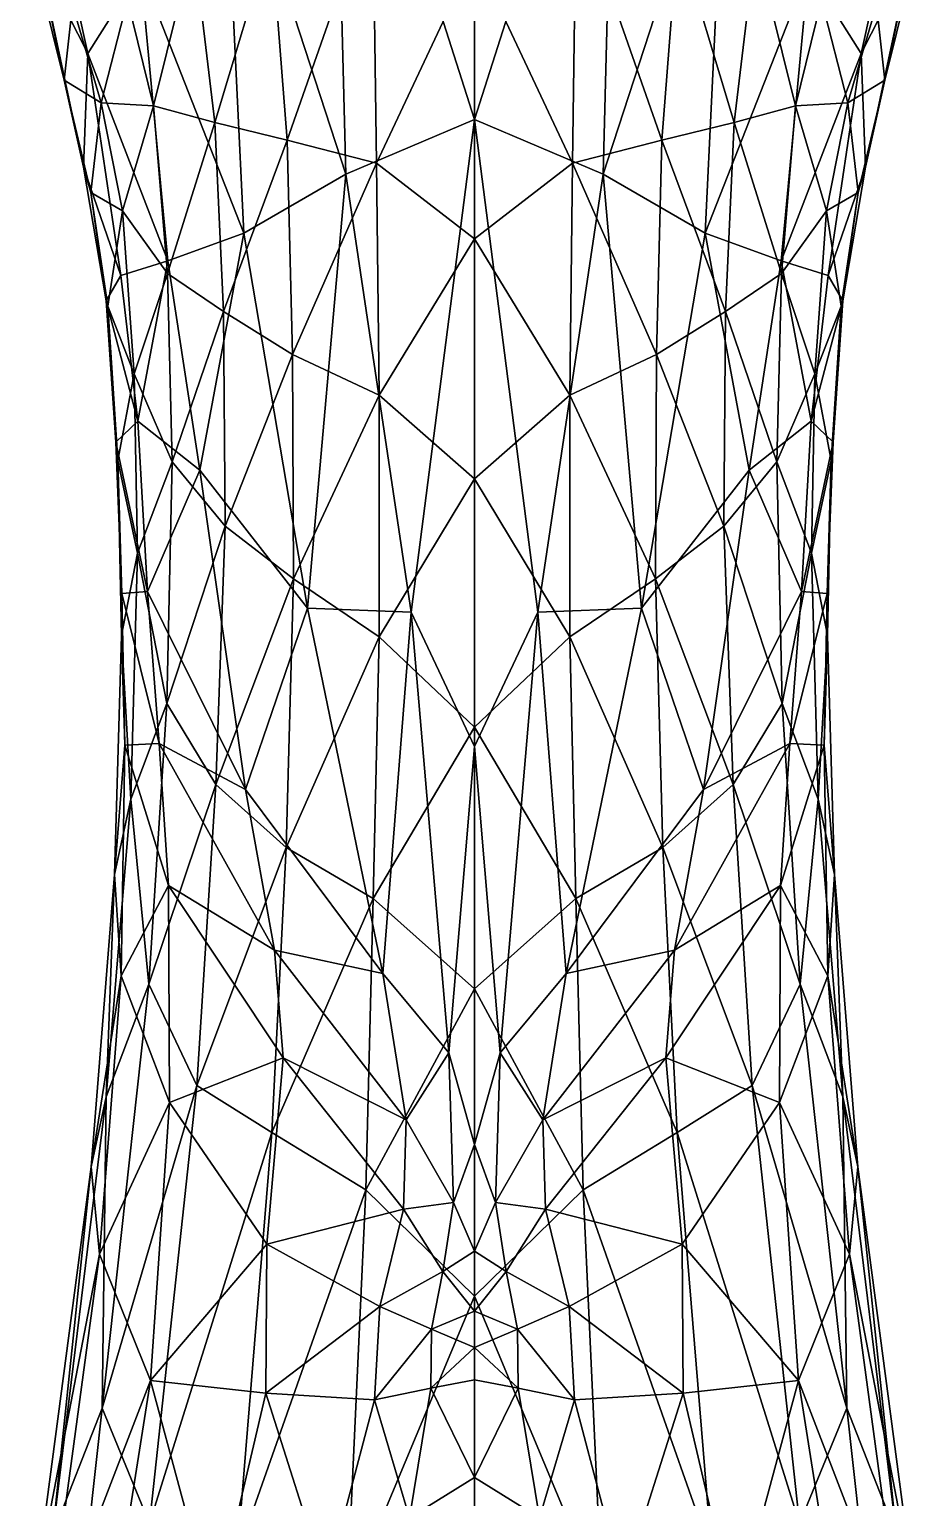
# Model space of a CAD drawing. Extents: x -4.7 to 4.7, y -9.2 to 22.6.
# Drawn here: x -1.041 to 1.041, y 14.693 to 18.127 of the extents above; entities that cross this region are included whole.
import ezdxf

# ---------------------------------------------------------------- set-up
doc = ezdxf.new("R2010")
doc.units = 0
doc.layers.add('BL_WHALE$LWO', color=1, linetype='CONTINUOUS')

msp = doc.modelspace()

# ---------------------------------------------------------------- linework, layer by layer
at = {"layer": 'BL_WHALE$LWO'}
for points in [[(0, 17.9164, 1.19872), (0, 19.4405, 0.979404), (-0.330622, 18.952, 1.05887)], [(0, 19.4405, 0.979404), (0, 17.9164, 1.19872), (0.330622, 18.952, 1.05887)], [(-0.588504, 18.6712, 0.983008), (-0.30059, 17.7889, 1.18378), (-0.330622, 18.952, 1.05887)], [(0, 17.9164, 1.19872), (-0.330622, 18.952, 1.05887), (-0.30059, 17.7889, 1.18378)], [(0.330622, 18.952, 1.05887), (0, 17.9164, 1.19872), (0.30059, 17.7889, 1.18378)], [(0.30059, 17.7889, 1.18378), (0.588504, 18.6712, 0.983008), (0.330622, 18.952, 1.05887)], [(-1.03729, 18.6734, 0.659457), (-0.904343, 18.071, 0.676512), (-0.781017, 18.2667, 0.817316)], [(-1.03729, 18.6734, 0.659457), (-1.01977, 18.2983, 0.5203), (-0.904343, 18.071, 0.676512)], [(-0.539169, 17.6507, 1.05623), (-0.588504, 18.6712, 0.983008), (-0.781017, 18.2667, 0.817316)], [(-0.539169, 17.6507, 1.05623), (-0.30059, 17.7889, 1.18378), (-0.588504, 18.6712, 0.983008)], [(0.30059, 17.7889, 1.18378), (0.539169, 17.6507, 1.05623), (0.588504, 18.6712, 0.983008)], [(0.588504, 18.6712, 0.983008), (0.539169, 17.6507, 1.05623), (0.781017, 18.2667, 0.817316)], [(0.904343, 18.071, 0.676512), (1.03729, 18.6734, 0.659457), (0.781017, 18.2667, 0.817316)], [(1.01977, 18.2983, 0.5203), (1.03729, 18.6734, 0.659457), (0.904343, 18.071, 0.676512)], [(-0.43784, 17.8684, -0.174531), (-0.47583, 18.3482, -0.085049), (-0.237972, 18.4403, -0.187832)], [(-0.43784, 17.8684, -0.174531), (-0.237972, 18.4403, -0.187832), (-0.228971, 17.8139, -0.337282)], [(-0.237972, 18.4403, -0.187832), (0, 18.3026, -0.275247), (-0.228971, 17.8139, -0.337282)], [(0, 18.3026, -0.275247), (0.237972, 18.4403, -0.187832), (0.228971, 17.8139, -0.337282)], [(0.237972, 18.4403, -0.187832), (0.43784, 17.8684, -0.174531), (0.228971, 17.8139, -0.337282)], [(0.47583, 18.3482, -0.085049), (0.43784, 17.8684, -0.174531), (0.237972, 18.4403, -0.187832)], [(-0.657093, 18.326, 0.006804), (-0.47583, 18.3482, -0.085049), (-0.607354, 17.9092, -0.031864)], [(-0.43784, 17.8684, -0.174531), (-0.607354, 17.9092, -0.031864), (-0.47583, 18.3482, -0.085049)], [(0.607354, 17.9092, -0.031864), (0.43784, 17.8684, -0.174531), (0.47583, 18.3482, -0.085049)], [(0.47583, 18.3482, -0.085049), (0.657093, 18.326, 0.006804), (0.607354, 17.9092, -0.031864)], [(-0.959867, 18.0086, 0.371652), (-1.04104, 18.336, 0.3808), (-0.94007, 18.1835, 0.237832)], [(-0.959867, 18.0086, 0.371652), (-1.01977, 18.2983, 0.5203), (-1.04104, 18.336, 0.3808)], [(-0.750991, 17.9487, 0.110618), (-0.811197, 18.1958, 0.120069), (-0.657093, 18.326, 0.006804)], [(-0.750991, 17.9487, 0.110618), (-0.657093, 18.326, 0.006804), (-0.607354, 17.9092, -0.031864)], [(0.657093, 18.326, 0.006804), (0.750991, 17.9487, 0.110618), (0.607354, 17.9092, -0.031864)], [(0.811197, 18.1958, 0.120069), (0.750991, 17.9487, 0.110618), (0.657093, 18.326, 0.006804)], [(1.04104, 18.336, 0.3808), (0.959867, 18.0086, 0.371652), (0.94007, 18.1835, 0.237832)], [(1.01977, 18.2983, 0.5203), (0.959867, 18.0086, 0.371652), (1.04104, 18.336, 0.3808)], [(-0.959867, 18.0086, 0.371652), (-0.914403, 17.8047, 0.520667), (-1.01977, 18.2983, 0.5203)], [(-0.914403, 17.8047, 0.520667), (-0.904343, 18.071, 0.676512), (-1.01977, 18.2983, 0.5203)], [(0, 17.6375, -0.416685), (-0.228971, 17.8139, -0.337282), (0, 18.3026, -0.275247)], [(0.228971, 17.8139, -0.337282), (0, 17.6375, -0.416685), (0, 18.3026, -0.275247)], [(0.904343, 18.071, 0.676512), (0.914403, 17.8047, 0.520667), (1.01977, 18.2983, 0.5203)], [(0.914403, 17.8047, 0.520667), (0.959867, 18.0086, 0.371652), (1.01977, 18.2983, 0.5203)], [(-0.904343, 18.071, 0.676512), (-0.717069, 17.5861, 0.924314), (-0.781017, 18.2667, 0.817316)], [(-0.539169, 17.6507, 1.05623), (-0.781017, 18.2667, 0.817316), (-0.717069, 17.5861, 0.924314)], [(0.781017, 18.2667, 0.817316), (0.539169, 17.6507, 1.05623), (0.717069, 17.5861, 0.924314)], [(0.717069, 17.5861, 0.924314), (0.904343, 18.071, 0.676512), (0.781017, 18.2667, 0.817316)], [(-0.959867, 18.0086, 0.371652), (-0.94007, 18.1835, 0.237832), (-0.872896, 17.9552, 0.235245)], [(-0.94007, 18.1835, 0.237832), (-0.811197, 18.1958, 0.120069), (-0.872896, 17.9552, 0.235245)], [(-0.750991, 17.9487, 0.110618), (-0.872896, 17.9552, 0.235245), (-0.811197, 18.1958, 0.120069)], [(0.872896, 17.9552, 0.235245), (0.750991, 17.9487, 0.110618), (0.811197, 18.1958, 0.120069)], [(0.811197, 18.1958, 0.120069), (0.94007, 18.1835, 0.237832), (0.872896, 17.9552, 0.235245)], [(0.94007, 18.1835, 0.237832), (0.959867, 18.0086, 0.371652), (0.872896, 17.9552, 0.235245)], [(-0.827148, 17.5518, 0.762111), (-0.904343, 18.071, 0.676512), (-0.914403, 17.8047, 0.520667)], [(-0.827148, 17.5518, 0.762111), (-0.717069, 17.5861, 0.924314), (-0.904343, 18.071, 0.676512)], [(0.717069, 17.5861, 0.924314), (0.827148, 17.5518, 0.762111), (0.904343, 18.071, 0.676512)], [(0.904343, 18.071, 0.676512), (0.827148, 17.5518, 0.762111), (0.914403, 17.8047, 0.520667)], [(-0.959867, 18.0086, 0.371652), (-0.872896, 17.9552, 0.235245), (-0.897153, 17.7454, 0.365385)], [(-0.959867, 18.0086, 0.371652), (-0.897153, 17.7454, 0.365385), (-0.914403, 17.8047, 0.520667)], [(0.872896, 17.9552, 0.235245), (0.959867, 18.0086, 0.371652), (0.897153, 17.7454, 0.365385)], [(0.897153, 17.7454, 0.365385), (0.959867, 18.0086, 0.371652), (0.914403, 17.8047, 0.520667)], [(-0.823338, 17.7031, 0.227455), (-0.897153, 17.7454, 0.365385), (-0.872896, 17.9552, 0.235245)], [(-0.750991, 17.9487, 0.110618), (-0.823338, 17.7031, 0.227455), (-0.872896, 17.9552, 0.235245)], [(-0.750991, 17.9487, 0.110618), (-0.717828, 17.5564, 0.087462), (-0.823338, 17.7031, 0.227455)], [(-0.750991, 17.9487, 0.110618), (-0.607354, 17.9092, -0.031864), (-0.717828, 17.5564, 0.087462)], [(0.607354, 17.9092, -0.031864), (0.750991, 17.9487, 0.110618), (0.717828, 17.5564, 0.087462)], [(0.717828, 17.5564, 0.087462), (0.750991, 17.9487, 0.110618), (0.823338, 17.7031, 0.227455)], [(0.823338, 17.7031, 0.227455), (0.750991, 17.9487, 0.110618), (0.872896, 17.9552, 0.235245)], [(0.897153, 17.7454, 0.365385), (0.823338, 17.7031, 0.227455), (0.872896, 17.9552, 0.235245)], [(-0.717828, 17.5564, 0.087462), (-0.607354, 17.9092, -0.031864), (-0.587149, 17.467, -0.082119)], [(-0.43784, 17.8684, -0.174531), (-0.587149, 17.467, -0.082119), (-0.607354, 17.9092, -0.031864)], [(0, 17.9164, 1.19872), (-0.30059, 17.7889, 1.18378), (-0.148221, 16.764, 1.25595)], [(0, 17.9164, 1.19872), (-0.148221, 16.764, 1.25595), (0, 16.4502, 1.30106)], [(0.30059, 17.7889, 1.18378), (0, 17.9164, 1.19872), (0.148221, 16.764, 1.25595)], [(0.148221, 16.764, 1.25595), (0, 17.9164, 1.19872), (0, 16.4502, 1.30106)], [(0.587149, 17.467, -0.082119), (0.43784, 17.8684, -0.174531), (0.607354, 17.9092, -0.031864)], [(0.607354, 17.9092, -0.031864), (0.717828, 17.5564, 0.087462), (0.587149, 17.467, -0.082119)], [(-0.43784, 17.8684, -0.174531), (-0.425737, 17.3667, -0.25528), (-0.587149, 17.467, -0.082119)], [(-0.43784, 17.8684, -0.174531), (-0.228971, 17.8139, -0.337282), (-0.425737, 17.3667, -0.25528)], [(0.228971, 17.8139, -0.337282), (0.43784, 17.8684, -0.174531), (0.425737, 17.3667, -0.25528)], [(0.425737, 17.3667, -0.25528), (0.43784, 17.8684, -0.174531), (0.587149, 17.467, -0.082119)], [(-0.827148, 17.5518, 0.762111), (-0.914403, 17.8047, 0.520667), (-0.861435, 17.4921, 0.530389)], [(-0.914403, 17.8047, 0.520667), (-0.897153, 17.7454, 0.365385), (-0.861435, 17.4921, 0.530389)], [(-0.425737, 17.3667, -0.25528), (-0.228971, 17.8139, -0.337282), (-0.223202, 17.2717, -0.425391)], [(0, 17.6375, -0.416685), (-0.223202, 17.2717, -0.425391), (-0.228971, 17.8139, -0.337282)], [(0.223202, 17.2717, -0.425391), (0, 17.6375, -0.416685), (0.228971, 17.8139, -0.337282)], [(0.228971, 17.8139, -0.337282), (0.425737, 17.3667, -0.25528), (0.223202, 17.2717, -0.425391)], [(0.914403, 17.8047, 0.520667), (0.827148, 17.5518, 0.762111), (0.861435, 17.4921, 0.530389)], [(0.897153, 17.7454, 0.365385), (0.914403, 17.8047, 0.520667), (0.861435, 17.4921, 0.530389)], [(-0.539169, 17.6507, 1.05623), (-0.390278, 16.7738, 1.15637), (-0.30059, 17.7889, 1.18378)], [(-0.30059, 17.7889, 1.18378), (-0.390278, 16.7738, 1.15637), (-0.148221, 16.764, 1.25595)], [(0.390278, 16.7738, 1.15637), (0.30059, 17.7889, 1.18378), (0.148221, 16.764, 1.25595)], [(0.390278, 16.7738, 1.15637), (0.539169, 17.6507, 1.05623), (0.30059, 17.7889, 1.18378)], [(-0.857587, 17.4797, 0.355529), (-0.897153, 17.7454, 0.365385), (-0.823338, 17.7031, 0.227455)], [(-0.857587, 17.4797, 0.355529), (-0.861435, 17.4921, 0.530389), (-0.897153, 17.7454, 0.365385)], [(0.897153, 17.7454, 0.365385), (0.857587, 17.4797, 0.355529), (0.823338, 17.7031, 0.227455)], [(0.861435, 17.4921, 0.530389), (0.857587, 17.4797, 0.355529), (0.897153, 17.7454, 0.365385)], [(-0.857587, 17.4797, 0.355529), (-0.823338, 17.7031, 0.227455), (-0.796106, 17.3213, 0.206038)], [(-0.823338, 17.7031, 0.227455), (-0.717828, 17.5564, 0.087462), (-0.796106, 17.3213, 0.206038)], [(0.717828, 17.5564, 0.087462), (0.823338, 17.7031, 0.227455), (0.796106, 17.3213, 0.206038)], [(0.823338, 17.7031, 0.227455), (0.857587, 17.4797, 0.355529), (0.796106, 17.3213, 0.206038)], [(-0.539169, 17.6507, 1.05623), (-0.717069, 17.5861, 0.924314), (-0.642388, 17.0961, 0.992457)], [(-0.539169, 17.6507, 1.05623), (-0.642388, 17.0961, 0.992457), (-0.390278, 16.7738, 1.15637)], [(0, 17.6375, -0.416685), (0, 17.0763, -0.49677), (-0.223202, 17.2717, -0.425391)], [(0, 17.0763, -0.49677), (0, 17.6375, -0.416685), (0.223202, 17.2717, -0.425391)], [(0.642388, 17.0961, 0.992457), (0.539169, 17.6507, 1.05623), (0.390278, 16.7738, 1.15637)], [(0.717069, 17.5861, 0.924314), (0.539169, 17.6507, 1.05623), (0.642388, 17.0961, 0.992457)], [(-0.827148, 17.5518, 0.762111), (-0.787332, 17.211, 0.799516), (-0.717069, 17.5861, 0.924314)], [(-0.717069, 17.5861, 0.924314), (-0.787332, 17.211, 0.799516), (-0.642388, 17.0961, 0.992457)], [(0.787332, 17.211, 0.799516), (0.717069, 17.5861, 0.924314), (0.642388, 17.0961, 0.992457)], [(0.787332, 17.211, 0.799516), (0.827148, 17.5518, 0.762111), (0.717069, 17.5861, 0.924314)], [(-0.827148, 17.5518, 0.762111), (-0.861435, 17.4921, 0.530389), (-0.787332, 17.211, 0.799516)], [(-0.707205, 17.1155, 0.045428), (-0.796106, 17.3213, 0.206038), (-0.717828, 17.5564, 0.087462)], [(-0.707205, 17.1155, 0.045428), (-0.717828, 17.5564, 0.087462), (-0.587149, 17.467, -0.082119)], [(0.717828, 17.5564, 0.087462), (0.707205, 17.1155, 0.045428), (0.587149, 17.467, -0.082119)], [(0.796106, 17.3213, 0.206038), (0.707205, 17.1155, 0.045428), (0.717828, 17.5564, 0.087462)], [(0.861435, 17.4921, 0.530389), (0.827148, 17.5518, 0.762111), (0.787332, 17.211, 0.799516)], [(-0.857587, 17.4797, 0.355529), (-0.839146, 17.1615, 0.520918), (-0.861435, 17.4921, 0.530389)], [(-0.839146, 17.1615, 0.520918), (-0.787332, 17.211, 0.799516), (-0.861435, 17.4921, 0.530389)], [(0.787332, 17.211, 0.799516), (0.839146, 17.1615, 0.520918), (0.861435, 17.4921, 0.530389)], [(0.839146, 17.1615, 0.520918), (0.857587, 17.4797, 0.355529), (0.861435, 17.4921, 0.530389)], [(-0.857587, 17.4797, 0.355529), (-0.796106, 17.3213, 0.206038), (-0.834178, 17.1185, 0.342975)], [(-0.857587, 17.4797, 0.355529), (-0.834178, 17.1185, 0.342975), (-0.839146, 17.1615, 0.520918)], [(-0.707205, 17.1155, 0.045428), (-0.587149, 17.467, -0.082119), (-0.583355, 16.965, -0.146318)], [(-0.587149, 17.467, -0.082119), (-0.425737, 17.3667, -0.25528), (-0.583355, 16.965, -0.146318)], [(0.425737, 17.3667, -0.25528), (0.587149, 17.467, -0.082119), (0.583355, 16.965, -0.146318)], [(0.587149, 17.467, -0.082119), (0.707205, 17.1155, 0.045428), (0.583355, 16.965, -0.146318)], [(0.796106, 17.3213, 0.206038), (0.857587, 17.4797, 0.355529), (0.834178, 17.1185, 0.342975)], [(0.834178, 17.1185, 0.342975), (0.857587, 17.4797, 0.355529), (0.839146, 17.1615, 0.520918)], [(-0.423415, 16.8418, -0.333612), (-0.583355, 16.965, -0.146318), (-0.425737, 17.3667, -0.25528)], [(-0.423415, 16.8418, -0.333612), (-0.425737, 17.3667, -0.25528), (-0.223202, 17.2717, -0.425391)], [(0.425737, 17.3667, -0.25528), (0.423415, 16.8418, -0.333612), (0.223202, 17.2717, -0.425391)], [(0.583355, 16.965, -0.146318), (0.423415, 16.8418, -0.333612), (0.425737, 17.3667, -0.25528)], [(-0.787857, 16.9021, 0.18), (-0.834178, 17.1185, 0.342975), (-0.796106, 17.3213, 0.206038)], [(-0.707205, 17.1155, 0.045428), (-0.787857, 16.9021, 0.18), (-0.796106, 17.3213, 0.206038)], [(0.787857, 16.9021, 0.18), (0.707205, 17.1155, 0.045428), (0.796106, 17.3213, 0.206038)], [(0.834178, 17.1185, 0.342975), (0.787857, 16.9021, 0.18), (0.796106, 17.3213, 0.206038)], [(-0.423415, 16.8418, -0.333612), (-0.223202, 17.2717, -0.425391), (-0.222939, 16.7067, -0.494346)], [(-0.223202, 17.2717, -0.425391), (0, 17.0763, -0.49677), (-0.222939, 16.7067, -0.494346)], [(0, 17.0763, -0.49677), (0.223202, 17.2717, -0.425391), (0.222939, 16.7067, -0.494346)], [(0.223202, 17.2717, -0.425391), (0.423415, 16.8418, -0.333612), (0.222939, 16.7067, -0.494346)], [(-0.765142, 16.8122, 0.810063), (-0.787332, 17.211, 0.799516), (-0.839146, 17.1615, 0.520918)], [(-0.765142, 16.8122, 0.810063), (-0.642388, 17.0961, 0.992457), (-0.787332, 17.211, 0.799516)], [(0.642388, 17.0961, 0.992457), (0.765142, 16.8122, 0.810063), (0.787332, 17.211, 0.799516)], [(0.787332, 17.211, 0.799516), (0.765142, 16.8122, 0.810063), (0.839146, 17.1615, 0.520918)], [(-0.765142, 16.8122, 0.810063), (-0.839146, 17.1615, 0.520918), (-0.824933, 16.8079, 0.515554)], [(-0.839146, 17.1615, 0.520918), (-0.834178, 17.1185, 0.342975), (-0.824933, 16.8079, 0.515554)], [(0.839146, 17.1615, 0.520918), (0.765142, 16.8122, 0.810063), (0.824933, 16.8079, 0.515554)], [(0.834178, 17.1185, 0.342975), (0.839146, 17.1615, 0.520918), (0.824933, 16.8079, 0.515554)], [(-0.825621, 16.7094, 0.327211), (-0.834178, 17.1185, 0.342975), (-0.787857, 16.9021, 0.18)], [(-0.825621, 16.7094, 0.327211), (-0.824933, 16.8079, 0.515554), (-0.834178, 17.1185, 0.342975)], [(-0.707205, 17.1155, 0.045428), (-0.719548, 16.5503, -0.01294), (-0.787857, 16.9021, 0.18)], [(-0.707205, 17.1155, 0.045428), (-0.583355, 16.965, -0.146318), (-0.719548, 16.5503, -0.01294)], [(0.583355, 16.965, -0.146318), (0.707205, 17.1155, 0.045428), (0.719548, 16.5503, -0.01294)], [(0.719548, 16.5503, -0.01294), (0.707205, 17.1155, 0.045428), (0.787857, 16.9021, 0.18)], [(0.834178, 17.1185, 0.342975), (0.825621, 16.7094, 0.327211), (0.787857, 16.9021, 0.18)], [(0.824933, 16.8079, 0.515554), (0.825621, 16.7094, 0.327211), (0.834178, 17.1185, 0.342975)], [(-0.765142, 16.8122, 0.810063), (-0.535381, 16.3492, 1.07531), (-0.642388, 17.0961, 0.992457)], [(-0.642388, 17.0961, 0.992457), (-0.535381, 16.3492, 1.07531), (-0.390278, 16.7738, 1.15637)], [(0, 16.4952, -0.558256), (-0.222939, 16.7067, -0.494346), (0, 17.0763, -0.49677)], [(0.222939, 16.7067, -0.494346), (0, 16.4952, -0.558256), (0, 17.0763, -0.49677)], [(0.535381, 16.3492, 1.07531), (0.642388, 17.0961, 0.992457), (0.390278, 16.7738, 1.15637)], [(0.535381, 16.3492, 1.07531), (0.765142, 16.8122, 0.810063), (0.642388, 17.0961, 0.992457)], [(-0.719548, 16.5503, -0.01294), (-0.583355, 16.965, -0.146318), (-0.605206, 16.3609, -0.224582)], [(-0.423415, 16.8418, -0.333612), (-0.605206, 16.3609, -0.224582), (-0.583355, 16.965, -0.146318)], [(0.605206, 16.3609, -0.224582), (0.423415, 16.8418, -0.333612), (0.583355, 16.965, -0.146318)], [(0.583355, 16.965, -0.146318), (0.719548, 16.5503, -0.01294), (0.605206, 16.3609, -0.224582)], [(-0.825621, 16.7094, 0.327211), (-0.787857, 16.9021, 0.18), (-0.803471, 16.3264, 0.135712)], [(-0.787857, 16.9021, 0.18), (-0.719548, 16.5503, -0.01294), (-0.803471, 16.3264, 0.135712)], [(0.719548, 16.5503, -0.01294), (0.787857, 16.9021, 0.18), (0.803471, 16.3264, 0.135712)], [(0.787857, 16.9021, 0.18), (0.825621, 16.7094, 0.327211), (0.803471, 16.3264, 0.135712)], [(-0.423415, 16.8418, -0.333612), (-0.440511, 16.2133, -0.424329), (-0.605206, 16.3609, -0.224582)], [(-0.423415, 16.8418, -0.333612), (-0.222939, 16.7067, -0.494346), (-0.440511, 16.2133, -0.424329)], [(0.222939, 16.7067, -0.494346), (0.423415, 16.8418, -0.333612), (0.440511, 16.2133, -0.424329)], [(0.440511, 16.2133, -0.424329), (0.423415, 16.8418, -0.333612), (0.605206, 16.3609, -0.224582)], [(-0.825621, 16.7094, 0.327211), (-0.818, 16.4533, 0.520566), (-0.824933, 16.8079, 0.515554)], [(-0.765142, 16.8122, 0.810063), (-0.824933, 16.8079, 0.515554), (-0.737206, 16.4565, 0.840213)], [(-0.818, 16.4533, 0.520566), (-0.737206, 16.4565, 0.840213), (-0.824933, 16.8079, 0.515554)], [(-0.765142, 16.8122, 0.810063), (-0.737206, 16.4565, 0.840213), (-0.535381, 16.3492, 1.07531)], [(0.737206, 16.4565, 0.840213), (0.765142, 16.8122, 0.810063), (0.535381, 16.3492, 1.07531)], [(0.824933, 16.8079, 0.515554), (0.765142, 16.8122, 0.810063), (0.737206, 16.4565, 0.840213)], [(0.737206, 16.4565, 0.840213), (0.818, 16.4533, 0.520566), (0.824933, 16.8079, 0.515554)], [(0.818, 16.4533, 0.520566), (0.825621, 16.7094, 0.327211), (0.824933, 16.8079, 0.515554)], [(-0.214065, 15.9192, 1.2897), (-0.390278, 16.7738, 1.15637), (-0.535381, 16.3492, 1.07531)], [(-0.214065, 15.9192, 1.2897), (-0.148221, 16.764, 1.25595), (-0.390278, 16.7738, 1.15637)], [(-0.214065, 15.9192, 1.2897), (-0.059873, 15.7336, 1.40568), (-0.148221, 16.764, 1.25595)], [(-0.148221, 16.764, 1.25595), (-0.059873, 15.7336, 1.40568), (0, 16.4502, 1.30106)], [(0.059873, 15.7336, 1.40568), (0.148221, 16.764, 1.25595), (0, 16.4502, 1.30106)], [(0.059873, 15.7336, 1.40568), (0.214065, 15.9192, 1.2897), (0.148221, 16.764, 1.25595)], [(0.148221, 16.764, 1.25595), (0.214065, 15.9192, 1.2897), (0.390278, 16.7738, 1.15637)], [(0.390278, 16.7738, 1.15637), (0.214065, 15.9192, 1.2897), (0.535381, 16.3492, 1.07531)], [(-0.825621, 16.7094, 0.327211), (-0.803471, 16.3264, 0.135712), (-0.841592, 16.1507, 0.302799)], [(-0.825621, 16.7094, 0.327211), (-0.841592, 16.1507, 0.302799), (-0.818, 16.4533, 0.520566)], [(-0.440511, 16.2133, -0.424329), (-0.222939, 16.7067, -0.494346), (-0.236729, 16.0947, -0.565138)], [(0, 16.4952, -0.558256), (-0.236729, 16.0947, -0.565138), (-0.222939, 16.7067, -0.494346)], [(0.236729, 16.0947, -0.565138), (0, 16.4952, -0.558256), (0.222939, 16.7067, -0.494346)], [(0.222939, 16.7067, -0.494346), (0.440511, 16.2133, -0.424329), (0.236729, 16.0947, -0.565138)], [(0.803471, 16.3264, 0.135712), (0.825621, 16.7094, 0.327211), (0.841592, 16.1507, 0.302799)], [(0.841592, 16.1507, 0.302799), (0.825621, 16.7094, 0.327211), (0.818, 16.4533, 0.520566)], [(-0.76173, 15.8937, -0.097393), (-0.803471, 16.3264, 0.135712), (-0.719548, 16.5503, -0.01294)], [(-0.76173, 15.8937, -0.097393), (-0.719548, 16.5503, -0.01294), (-0.605206, 16.3609, -0.224582)], [(0.719548, 16.5503, -0.01294), (0.76173, 15.8937, -0.097393), (0.605206, 16.3609, -0.224582)], [(0.803471, 16.3264, 0.135712), (0.76173, 15.8937, -0.097393), (0.719548, 16.5503, -0.01294)], [(0, 16.4952, -0.558256), (0, 15.8833, -0.634971), (-0.236729, 16.0947, -0.565138)], [(0, 15.8833, -0.634971), (0, 16.4952, -0.558256), (0.236729, 16.0947, -0.565138)], [(-0.818, 16.4533, 0.520566), (-0.841592, 16.1507, 0.302799), (-0.8263, 15.9132, 0.519268)], [(-0.71566, 16.125, 0.876559), (-0.818, 16.4533, 0.520566), (-0.8263, 15.9132, 0.519268)], [(-0.71566, 16.125, 0.876559), (-0.737206, 16.4565, 0.840213), (-0.818, 16.4533, 0.520566)], [(-0.71566, 16.125, 0.876559), (-0.467578, 15.9733, 1.1455), (-0.737206, 16.4565, 0.840213)], [(-0.535381, 16.3492, 1.07531), (-0.737206, 16.4565, 0.840213), (-0.467578, 15.9733, 1.1455)], [(0.467578, 15.9733, 1.1455), (0.71566, 16.125, 0.876559), (0.737206, 16.4565, 0.840213)], [(0.737206, 16.4565, 0.840213), (0.535381, 16.3492, 1.07531), (0.467578, 15.9733, 1.1455)], [(0.737206, 16.4565, 0.840213), (0.71566, 16.125, 0.876559), (0.818, 16.4533, 0.520566)], [(0.818, 16.4533, 0.520566), (0.71566, 16.125, 0.876559), (0.8263, 15.9132, 0.519268)], [(0.841592, 16.1507, 0.302799), (0.818, 16.4533, 0.520566), (0.8263, 15.9132, 0.519268)], [(0, 15.5187, 1.49893), (0, 16.4502, 1.30106), (-0.059873, 15.7336, 1.40568)], [(0, 16.4502, 1.30106), (0, 15.5187, 1.49893), (0.059873, 15.7336, 1.40568)], [(-0.76173, 15.8937, -0.097393), (-0.605206, 16.3609, -0.224582), (-0.649212, 15.6571, -0.350703)], [(-0.605206, 16.3609, -0.224582), (-0.440511, 16.2133, -0.424329), (-0.649212, 15.6571, -0.350703)], [(-0.214065, 15.9192, 1.2897), (-0.535381, 16.3492, 1.07531), (-0.467578, 15.9733, 1.1455)], [(0.535381, 16.3492, 1.07531), (0.214065, 15.9192, 1.2897), (0.467578, 15.9733, 1.1455)], [(0.440511, 16.2133, -0.424329), (0.605206, 16.3609, -0.224582), (0.649212, 15.6571, -0.350703)], [(0.605206, 16.3609, -0.224582), (0.76173, 15.8937, -0.097393), (0.649212, 15.6571, -0.350703)], [(-0.76173, 15.8937, -0.097393), (-0.861315, 15.6303, 0.062785), (-0.803471, 16.3264, 0.135712)], [(-0.861315, 15.6303, 0.062785), (-0.841592, 16.1507, 0.302799), (-0.803471, 16.3264, 0.135712)], [(0.861315, 15.6303, 0.062785), (0.76173, 15.8937, -0.097393), (0.803471, 16.3264, 0.135712)], [(0.841592, 16.1507, 0.302799), (0.861315, 15.6303, 0.062785), (0.803471, 16.3264, 0.135712)], [(-0.473602, 15.547, -0.544949), (-0.649212, 15.6571, -0.350703), (-0.440511, 16.2133, -0.424329)], [(-0.473602, 15.547, -0.544949), (-0.440511, 16.2133, -0.424329), (-0.236729, 16.0947, -0.565138)], [(0.440511, 16.2133, -0.424329), (0.473602, 15.547, -0.544949), (0.236729, 16.0947, -0.565138)], [(0.649212, 15.6571, -0.350703), (0.473602, 15.547, -0.544949), (0.440511, 16.2133, -0.424329)], [(-0.896429, 15.4667, 0.256576), (-0.841592, 16.1507, 0.302799), (-0.861315, 15.6303, 0.062785)], [(-0.896429, 15.4667, 0.256576), (-0.8263, 15.9132, 0.519268), (-0.841592, 16.1507, 0.302799)], [(0.8263, 15.9132, 0.519268), (0.896429, 15.4667, 0.256576), (0.841592, 16.1507, 0.302799)], [(0.841592, 16.1507, 0.302799), (0.896429, 15.4667, 0.256576), (0.861315, 15.6303, 0.062785)], [(-0.71566, 16.125, 0.876559), (-0.8263, 15.9132, 0.519268), (-0.71301, 15.6171, 0.918466)], [(-0.71566, 16.125, 0.876559), (-0.4472, 15.7216, 1.20719), (-0.467578, 15.9733, 1.1455)], [(-0.71566, 16.125, 0.876559), (-0.71301, 15.6171, 0.918466), (-0.4472, 15.7216, 1.20719)], [(0.4472, 15.7216, 1.20719), (0.71566, 16.125, 0.876559), (0.467578, 15.9733, 1.1455)], [(0.71301, 15.6171, 0.918466), (0.71566, 16.125, 0.876559), (0.4472, 15.7216, 1.20719)], [(0.8263, 15.9132, 0.519268), (0.71566, 16.125, 0.876559), (0.71301, 15.6171, 0.918466)], [(-0.473602, 15.547, -0.544949), (-0.236729, 16.0947, -0.565138), (-0.254011, 15.4132, -0.684686)], [(-0.236729, 16.0947, -0.565138), (0, 15.8833, -0.634971), (-0.254011, 15.4132, -0.684686)], [(0, 15.8833, -0.634971), (0.236729, 16.0947, -0.565138), (0.254011, 15.4132, -0.684686)], [(0.236729, 16.0947, -0.565138), (0.473602, 15.547, -0.544949), (0.254011, 15.4132, -0.684686)], [(-0.214065, 15.9192, 1.2897), (-0.467578, 15.9733, 1.1455), (-0.159761, 15.5769, 1.37717)], [(-0.4472, 15.7216, 1.20719), (-0.159761, 15.5769, 1.37717), (-0.467578, 15.9733, 1.1455)], [(0.467578, 15.9733, 1.1455), (0.214065, 15.9192, 1.2897), (0.159761, 15.5769, 1.37717)], [(0.159761, 15.5769, 1.37717), (0.4472, 15.7216, 1.20719), (0.467578, 15.9733, 1.1455)], [(-0.896429, 15.4667, 0.256576), (-0.877092, 15.2628, 0.503364), (-0.8263, 15.9132, 0.519268)], [(-0.877092, 15.2628, 0.503364), (-0.71301, 15.6171, 0.918466), (-0.8263, 15.9132, 0.519268)], [(-0.214065, 15.9192, 1.2897), (-0.159761, 15.5769, 1.37717), (-0.059873, 15.7336, 1.40568)], [(0.159761, 15.5769, 1.37717), (0.214065, 15.9192, 1.2897), (0.059873, 15.7336, 1.40568)], [(0.71301, 15.6171, 0.918466), (0.877092, 15.2628, 0.503364), (0.8263, 15.9132, 0.519268)], [(0.877092, 15.2628, 0.503364), (0.896429, 15.4667, 0.256576), (0.8263, 15.9132, 0.519268)], [(-0.76173, 15.8937, -0.097393), (-0.649212, 15.6571, -0.350703), (-0.870816, 14.9023, -0.296757)], [(-0.76173, 15.8937, -0.097393), (-0.870816, 14.9023, -0.296757), (-0.861315, 15.6303, 0.062785)], [(0, 15.1639, -0.777901), (-0.254011, 15.4132, -0.684686), (0, 15.8833, -0.634971)], [(0.254011, 15.4132, -0.684686), (0, 15.1639, -0.777901), (0, 15.8833, -0.634971)], [(0.649212, 15.6571, -0.350703), (0.76173, 15.8937, -0.097393), (0.870816, 14.9023, -0.296757)], [(0.870816, 14.9023, -0.296757), (0.76173, 15.8937, -0.097393), (0.861315, 15.6303, 0.062785)], [(-0.059873, 15.7336, 1.40568), (-0.159761, 15.5769, 1.37717), (-0.049376, 15.3833, 1.51322)], [(0, 15.5187, 1.49893), (-0.059873, 15.7336, 1.40568), (-0.049376, 15.3833, 1.51322)], [(0.059873, 15.7336, 1.40568), (0, 15.5187, 1.49893), (0.049376, 15.3833, 1.51322)], [(0.159761, 15.5769, 1.37717), (0.059873, 15.7336, 1.40568), (0.049376, 15.3833, 1.51322)], [(-0.4472, 15.7216, 1.20719), (-0.71301, 15.6171, 0.918466), (-0.485398, 15.286, 1.25923)], [(-0.166059, 15.3675, 1.4488), (-0.4472, 15.7216, 1.20719), (-0.485398, 15.286, 1.25923)], [(-0.166059, 15.3675, 1.4488), (-0.159761, 15.5769, 1.37717), (-0.4472, 15.7216, 1.20719)], [(0.159761, 15.5769, 1.37717), (0.166059, 15.3675, 1.4488), (0.4472, 15.7216, 1.20719)], [(0.4472, 15.7216, 1.20719), (0.166059, 15.3675, 1.4488), (0.485398, 15.286, 1.25923)], [(0.71301, 15.6171, 0.918466), (0.4472, 15.7216, 1.20719), (0.485398, 15.286, 1.25923)], [(-0.896429, 15.4667, 0.256576), (-0.861315, 15.6303, 0.062785), (-0.986856, 14.6056, -0.115628)], [(-0.861315, 15.6303, 0.062785), (-0.870816, 14.9023, -0.296757), (-0.986856, 14.6056, -0.115628)], [(-0.870816, 14.9023, -0.296757), (-0.649212, 15.6571, -0.350703), (-0.759788, 14.6324, -0.571637)], [(-0.473602, 15.547, -0.544949), (-0.759788, 14.6324, -0.571637), (-0.649212, 15.6571, -0.350703)], [(0.759788, 14.6324, -0.571637), (0.473602, 15.547, -0.544949), (0.649212, 15.6571, -0.350703)], [(0.649212, 15.6571, -0.350703), (0.870816, 14.9023, -0.296757), (0.759788, 14.6324, -0.571637)], [(0.861315, 15.6303, 0.062785), (0.896429, 15.4667, 0.256576), (0.986856, 14.6056, -0.115628)], [(0.870816, 14.9023, -0.296757), (0.861315, 15.6303, 0.062785), (0.986856, 14.6056, -0.115628)], [(-0.757604, 14.9672, 0.954249), (-0.71301, 15.6171, 0.918466), (-0.877092, 15.2628, 0.503364)], [(-0.757604, 14.9672, 0.954249), (-0.485398, 15.286, 1.25923), (-0.71301, 15.6171, 0.918466)], [(0.485398, 15.286, 1.25923), (0.757604, 14.9672, 0.954249), (0.71301, 15.6171, 0.918466)], [(0.71301, 15.6171, 0.918466), (0.757604, 14.9672, 0.954249), (0.877092, 15.2628, 0.503364)], [(-0.166059, 15.3675, 1.4488), (-0.049376, 15.3833, 1.51322), (-0.159761, 15.5769, 1.37717)], [(0.049376, 15.3833, 1.51322), (0.166059, 15.3675, 1.4488), (0.159761, 15.5769, 1.37717)], [(-0.473602, 15.547, -0.544949), (-0.55534, 14.5585, -0.769574), (-0.759788, 14.6324, -0.571637)], [(-0.473602, 15.547, -0.544949), (-0.254011, 15.4132, -0.684686), (-0.55534, 14.5585, -0.769574)], [(0.254011, 15.4132, -0.684686), (0.473602, 15.547, -0.544949), (0.55534, 14.5585, -0.769574)], [(0.55534, 14.5585, -0.769574), (0.473602, 15.547, -0.544949), (0.759788, 14.6324, -0.571637)], [(0, 15.5187, 1.49893), (-0.049376, 15.3833, 1.51322), (0, 15.2697, 1.603)], [(0.049376, 15.3833, 1.51322), (0, 15.5187, 1.49893), (0, 15.2697, 1.603)], [(-0.896429, 15.4667, 0.256576), (-0.986856, 14.6056, -0.115628), (-1.02598, 14.4886, 0.15031)], [(-0.896429, 15.4667, 0.256576), (-1.02598, 14.4886, 0.15031), (-0.877092, 15.2628, 0.503364)], [(1.02598, 14.4886, 0.15031), (0.896429, 15.4667, 0.256576), (0.877092, 15.2628, 0.503364)], [(0.986856, 14.6056, -0.115628), (0.896429, 15.4667, 0.256576), (1.02598, 14.4886, 0.15031)], [(-0.55534, 14.5585, -0.769574), (-0.254011, 15.4132, -0.684686), (-0.298813, 14.4495, -0.918774)], [(0, 15.1639, -0.777901), (-0.298813, 14.4495, -0.918774), (-0.254011, 15.4132, -0.684686)], [(0.298813, 14.4495, -0.918774), (0, 15.1639, -0.777901), (0.254011, 15.4132, -0.684686)], [(0.254011, 15.4132, -0.684686), (0.55534, 14.5585, -0.769574), (0.298813, 14.4495, -0.918774)], [(-0.166059, 15.3675, 1.4488), (-0.485398, 15.286, 1.25923), (-0.221328, 15.14, 1.51278)], [(-0.166059, 15.3675, 1.4488), (-0.221328, 15.14, 1.51278), (-0.073957, 15.2217, 1.59559)], [(-0.166059, 15.3675, 1.4488), (-0.073957, 15.2217, 1.59559), (-0.049376, 15.3833, 1.51322)], [(-0.073957, 15.2217, 1.59559), (0, 15.2697, 1.603), (-0.049376, 15.3833, 1.51322)], [(0, 15.2697, 1.603), (0.073957, 15.2217, 1.59559), (0.049376, 15.3833, 1.51322)], [(0.073957, 15.2217, 1.59559), (0.166059, 15.3675, 1.4488), (0.049376, 15.3833, 1.51322)], [(0.221328, 15.14, 1.51278), (0.166059, 15.3675, 1.4488), (0.073957, 15.2217, 1.59559)], [(0.485398, 15.286, 1.25923), (0.166059, 15.3675, 1.4488), (0.221328, 15.14, 1.51278)], [(-0.757604, 14.9672, 0.954249), (-0.488211, 14.9373, 1.33384), (-0.485398, 15.286, 1.25923)], [(-0.488211, 14.9373, 1.33384), (-0.221328, 15.14, 1.51278), (-0.485398, 15.286, 1.25923)], [(0.221328, 15.14, 1.51278), (0.488211, 14.9373, 1.33384), (0.485398, 15.286, 1.25923)], [(0.488211, 14.9373, 1.33384), (0.757604, 14.9672, 0.954249), (0.485398, 15.286, 1.25923)], [(-0.877092, 15.2628, 0.503364), (-1.02598, 14.4886, 0.15031), (-1.0037, 14.3295, 0.453229)], [(-0.757604, 14.9672, 0.954249), (-0.877092, 15.2628, 0.503364), (-1.0037, 14.3295, 0.453229)], [(0, 15.1293, 1.6945), (0, 15.2697, 1.603), (-0.073957, 15.2217, 1.59559)], [(0, 15.2697, 1.603), (0, 15.1293, 1.6945), (0.073957, 15.2217, 1.59559)], [(0.877092, 15.2628, 0.503364), (0.757604, 14.9672, 0.954249), (1.0037, 14.3295, 0.453229)], [(1.02598, 14.4886, 0.15031), (0.877092, 15.2628, 0.503364), (1.0037, 14.3295, 0.453229)], [(-0.073957, 15.2217, 1.59559), (-0.221328, 15.14, 1.51278), (-0.100521, 15.0868, 1.68124)], [(0, 15.1293, 1.6945), (-0.073957, 15.2217, 1.59559), (-0.100521, 15.0868, 1.68124)], [(0.073957, 15.2217, 1.59559), (0, 15.1293, 1.6945), (0.100521, 15.0868, 1.68124)], [(0.221328, 15.14, 1.51278), (0.073957, 15.2217, 1.59559), (0.100521, 15.0868, 1.68124)], [(0, 15.1639, -0.777901), (0, 14.1794, -1.03505), (-0.298813, 14.4495, -0.918774)], [(0, 14.1794, -1.03505), (0, 15.1639, -0.777901), (0.298813, 14.4495, -0.918774)], [(-0.233982, 14.9218, 1.59828), (-0.221328, 15.14, 1.51278), (-0.488211, 14.9373, 1.33384)], [(-0.233982, 14.9218, 1.59828), (-0.100521, 15.0868, 1.68124), (-0.221328, 15.14, 1.51278)], [(0, 15.1293, 1.6945), (-0.100521, 15.0868, 1.68124), (0, 15.0441, 1.78859)], [(0.100521, 15.0868, 1.68124), (0, 15.1293, 1.6945), (0, 15.0441, 1.78859)], [(0.100521, 15.0868, 1.68124), (0.233982, 14.9218, 1.59828), (0.221328, 15.14, 1.51278)], [(0.221328, 15.14, 1.51278), (0.233982, 14.9218, 1.59828), (0.488211, 14.9373, 1.33384)], [(-0.233982, 14.9218, 1.59828), (-0.101805, 14.9488, 1.7757), (-0.100521, 15.0868, 1.68124)], [(-0.101805, 14.9488, 1.7757), (0, 15.0441, 1.78859), (-0.100521, 15.0868, 1.68124)], [(0, 15.0441, 1.78859), (0.101805, 14.9488, 1.7757), (0.100521, 15.0868, 1.68124)], [(0.101805, 14.9488, 1.7757), (0.233982, 14.9218, 1.59828), (0.100521, 15.0868, 1.68124)], [(0, 14.9688, 1.88211), (0, 15.0441, 1.78859), (-0.101805, 14.9488, 1.7757)], [(0, 15.0441, 1.78859), (0, 14.9688, 1.88211), (0.101805, 14.9488, 1.7757)], [(-0.757604, 14.9672, 0.954249), (-1.0037, 14.3295, 0.453229), (-0.896752, 14.0884, 0.896259)], [(-0.757604, 14.9672, 0.954249), (-0.896752, 14.0884, 0.896259), (-0.609913, 14.4177, 1.26674)], [(-0.757604, 14.9672, 0.954249), (-0.609913, 14.4177, 1.26674), (-0.488211, 14.9373, 1.33384)], [(-0.233982, 14.9218, 1.59828), (-0.152393, 14.6458, 1.7355), (-0.101805, 14.9488, 1.7757)], [(-0.152393, 14.6458, 1.7355), (0, 14.7401, 1.84126), (-0.101805, 14.9488, 1.7757)], [(0, 14.9688, 1.88211), (-0.101805, 14.9488, 1.7757), (0, 14.7401, 1.84126)], [(0.101805, 14.9488, 1.7757), (0, 14.9688, 1.88211), (0, 14.7401, 1.84126)], [(0, 14.7401, 1.84126), (0.152393, 14.6458, 1.7355), (0.101805, 14.9488, 1.7757)], [(0.152393, 14.6458, 1.7355), (0.233982, 14.9218, 1.59828), (0.101805, 14.9488, 1.7757)], [(0.609913, 14.4177, 1.26674), (0.757604, 14.9672, 0.954249), (0.488211, 14.9373, 1.33384)], [(0.896752, 14.0884, 0.896259), (0.757604, 14.9672, 0.954249), (0.609913, 14.4177, 1.26674)], [(1.0037, 14.3295, 0.453229), (0.757604, 14.9672, 0.954249), (0.896752, 14.0884, 0.896259)], [(-0.609913, 14.4177, 1.26674), (-0.347198, 14.4925, 1.54628), (-0.488211, 14.9373, 1.33384)], [(-0.233982, 14.9218, 1.59828), (-0.488211, 14.9373, 1.33384), (-0.347198, 14.4925, 1.54628)], [(-0.233982, 14.9218, 1.59828), (-0.347198, 14.4925, 1.54628), (-0.152393, 14.6458, 1.7355)], [(0.347198, 14.4925, 1.54628), (0.233982, 14.9218, 1.59828), (0.152393, 14.6458, 1.7355)], [(0.488211, 14.9373, 1.33384), (0.233982, 14.9218, 1.59828), (0.347198, 14.4925, 1.54628)], [(0.347198, 14.4925, 1.54628), (0.609913, 14.4177, 1.26674), (0.488211, 14.9373, 1.33384)], [(-1.00975, 13.6465, -0.588979), (-0.870816, 14.9023, -0.296757), (-0.759788, 14.6324, -0.571637)], [(-1.00975, 13.6465, -0.588979), (-0.986856, 14.6056, -0.115628), (-0.870816, 14.9023, -0.296757)], [(0.870816, 14.9023, -0.296757), (1.00975, 13.6465, -0.588979), (0.759788, 14.6324, -0.571637)], [(0.986856, 14.6056, -0.115628), (1.00975, 13.6465, -0.588979), (0.870816, 14.9023, -0.296757)], [(0, 14.3271, 1.75567), (0, 14.7401, 1.84126), (-0.152393, 14.6458, 1.7355)], [(0, 14.7401, 1.84126), (0, 14.3271, 1.75567), (0.152393, 14.6458, 1.7355)]]:
    msp.add_3dface(points, dxfattribs=at)

doc.saveas('drawing.dxf')
